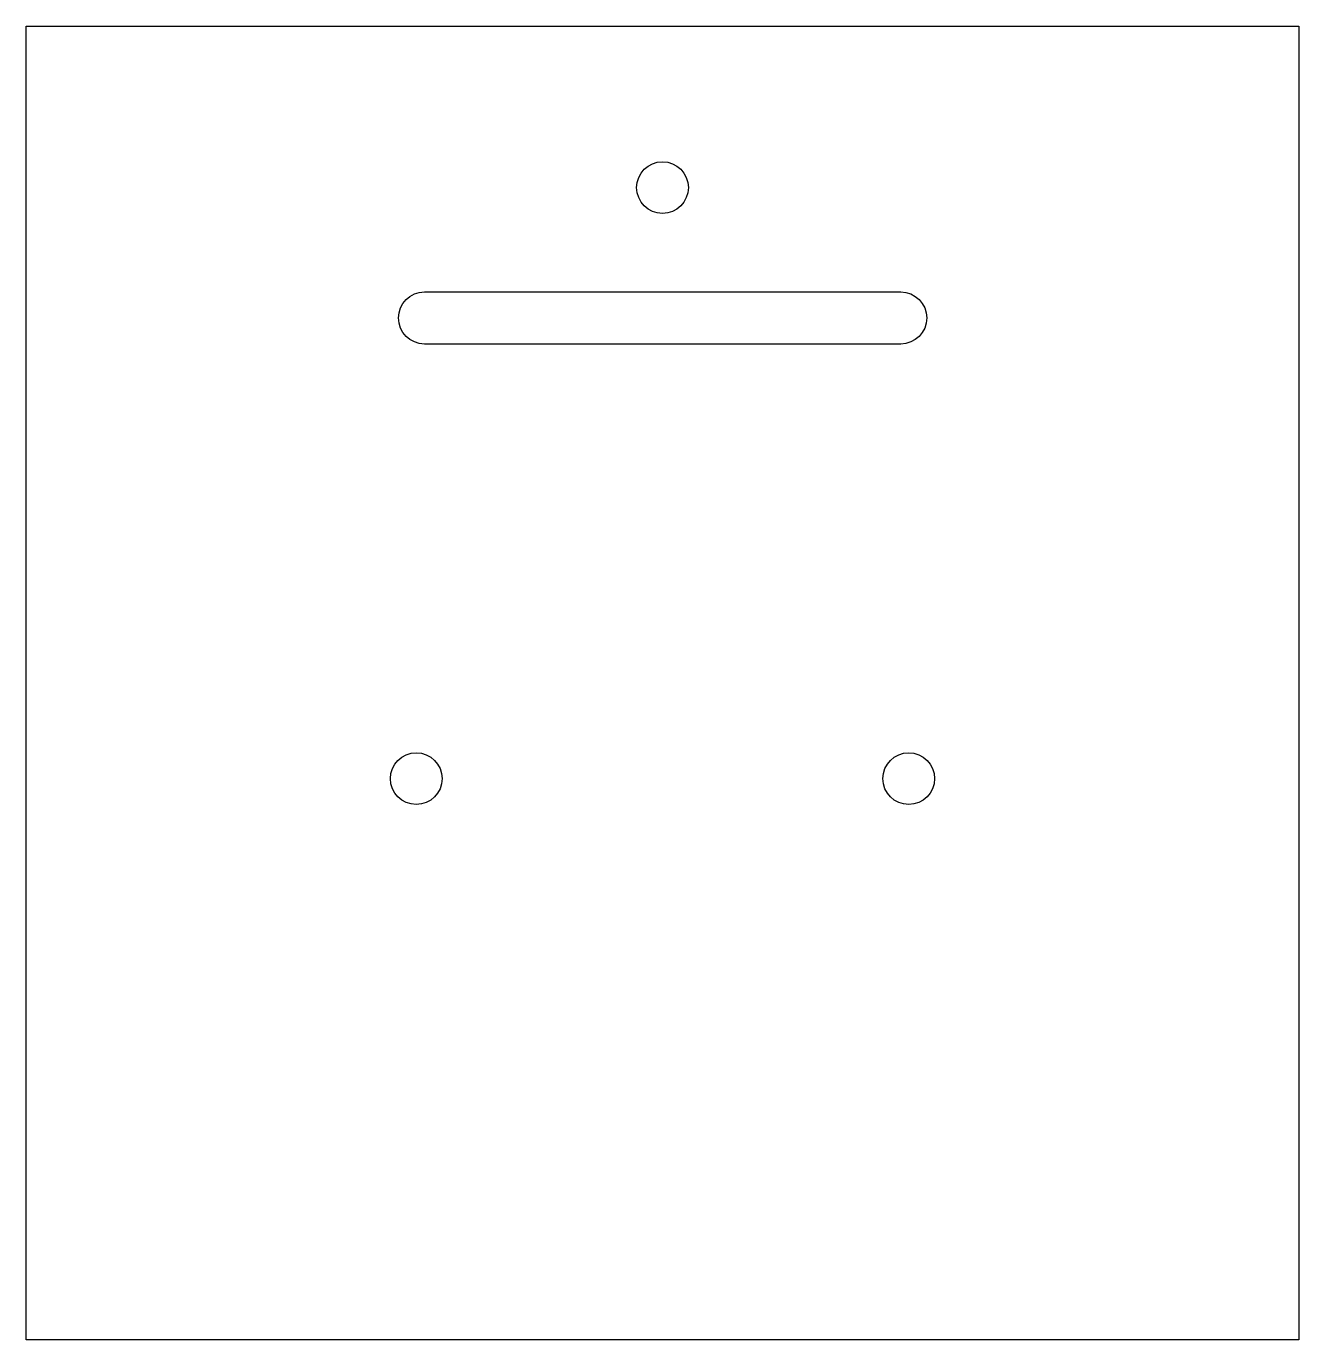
# Model space of a CAD drawing. Header units: millimetres. Extents: x -22.7 to 54.8, y -41.2 to 38.8.
import ezdxf

# ---------------------------------------------------------------- set-up
doc = ezdxf.new("R2010")
doc.units = ezdxf.units.MM
doc.layers.get('0').update_dxf_attribs({"linetype": 'CONTINUOUS'})

msp = doc.modelspace()

# ---------------------------------------------------------------- linework, layer by layer
msp.add_lwpolyline([(54.791, -41.175), (-22.709, -41.175), (-22.709, 38.825), (54.791, 38.825)], close=True)
msp.add_lwpolyline([(1.549, 19.472, -1), (1.549, 22.647), (30.549, 22.647, -1), (30.549, 19.472)], format="xyb", close=True)
for centre in [(16.041, 29), (1.041, -7), (31.041, -7)]:
    msp.add_circle(centre, 1.575)

doc.saveas('drawing.dxf')
